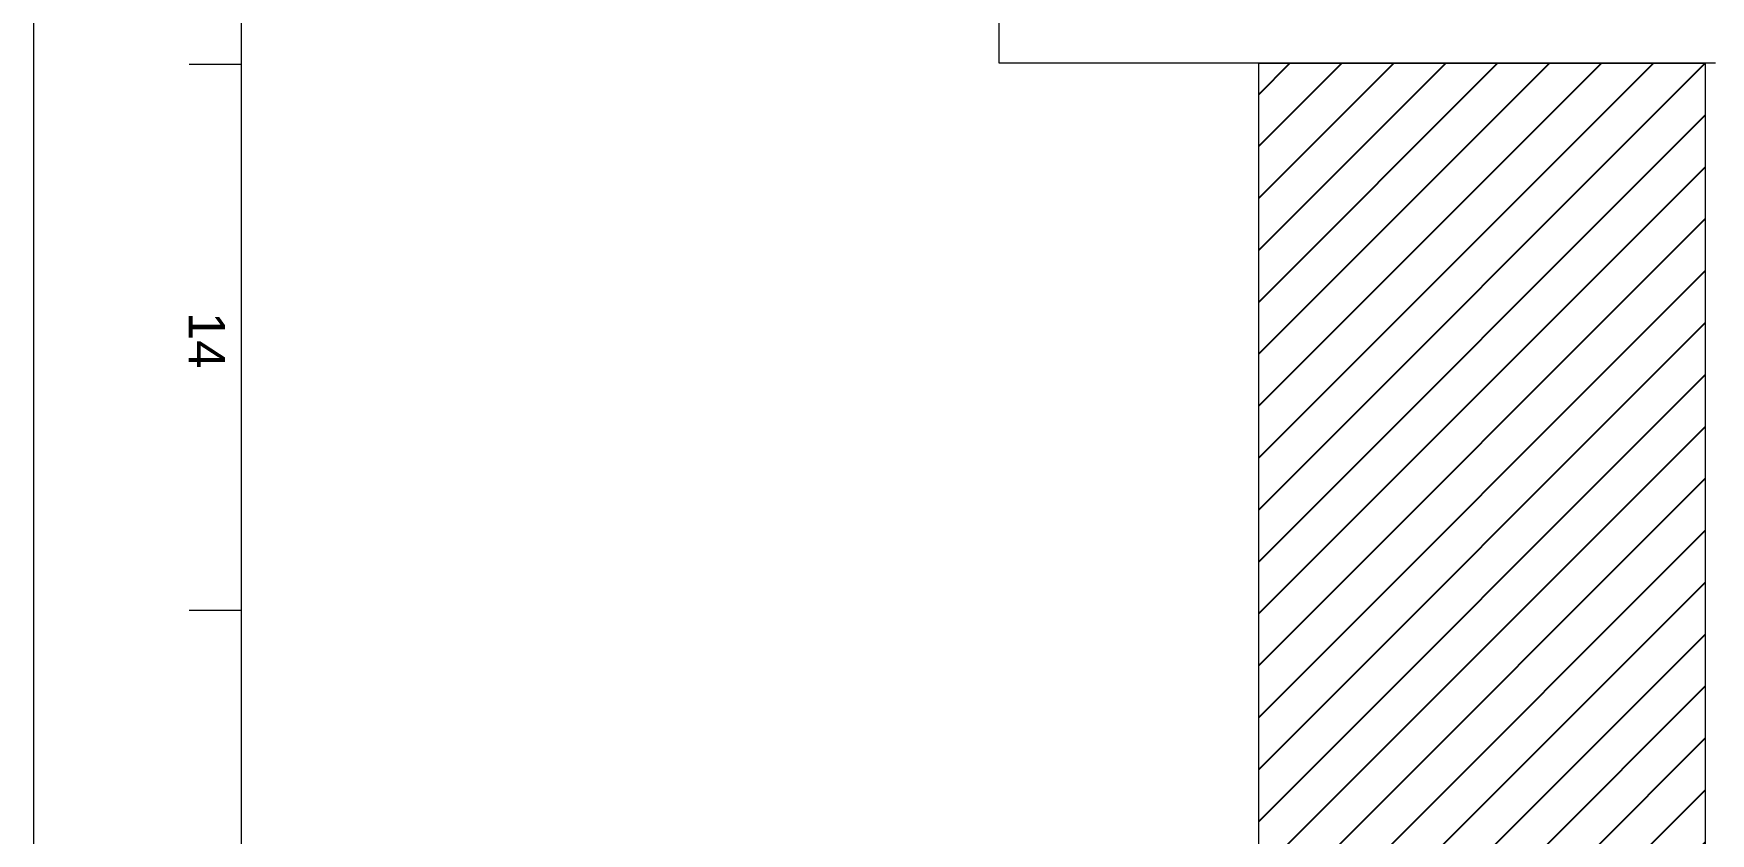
# Model space of a CAD drawing. Header units: millimetres. Extents: x 0 to 1189, y 0 to 841.
# Drawn here: x 0 to 161.5, y 661.8 to 738.9 of the extents above; entities that cross this region are included whole.
import ezdxf

# ---------------------------------------------------------------- set-up
doc = ezdxf.new("R2010")
doc.units = ezdxf.units.MM
doc.linetypes.add('________________', pattern=[0])

# ---------------------------------------------------------------- blocks, each defined once
blk = doc.blocks.new('D_FRAME_DRAWING@13')
at = {"color": 7, "linetype": '________________', "lineweight": 9}
for p, q in [((0, 841), (0, 0)), ((20, 821), (20, 20)), ((20, 735.87), (15, 735.87)), ((20, 683.31), (15, 683.31))]:
    blk.add_line(p, q, dxfattribs=at)
at = {"color": 7, "insert": (18.44, 712.04), "char_height": 3.5, "attachment_point": 1, "rotation": 270}
blk.add_mtext('{\\fArial;14}', dxfattribs=at)
blk = doc.blocks.new('D_FRAME_VIEW@1513')
at = {"true_color": 0xbeb69e}
h = blk.add_hatch(dxfattribs=at)
h.set_pattern_fill('', color=253, style=0, pattern_type=0)
h.set_pattern_definition([(45, (0, 0), (-2.5, 2.5), [])])
h.paths.add_polyline_path([(161, 660), (161, 736), (118, 736), (118, 660)])
at = {"color": 253, "linetype": '________________', "lineweight": 9, "true_color": 0xbeb69e}
for p, q in [((93, 736), (93, 763)), ((118, 736), (93, 736)), ((161, 736), (118, 736)), ((118, 660), (118, 736)), ((118, 736), (161, 736)), ((162, 736), (161, 736)), ((161, 736), (161, 660))]:
    blk.add_line(p, q, dxfattribs=at)

msp = doc.modelspace()

# ---------------------------------------------------------------- block references
at = {"color": 7}
msp.add_blockref('D_FRAME_DRAWING@13', (0, 0), dxfattribs=at)
at = {"color": 7, "linetype": '________________', "lineweight": 20}
msp.add_blockref('D_FRAME_VIEW@1513', (0, 0), dxfattribs=at)

doc.saveas('drawing.dxf')
